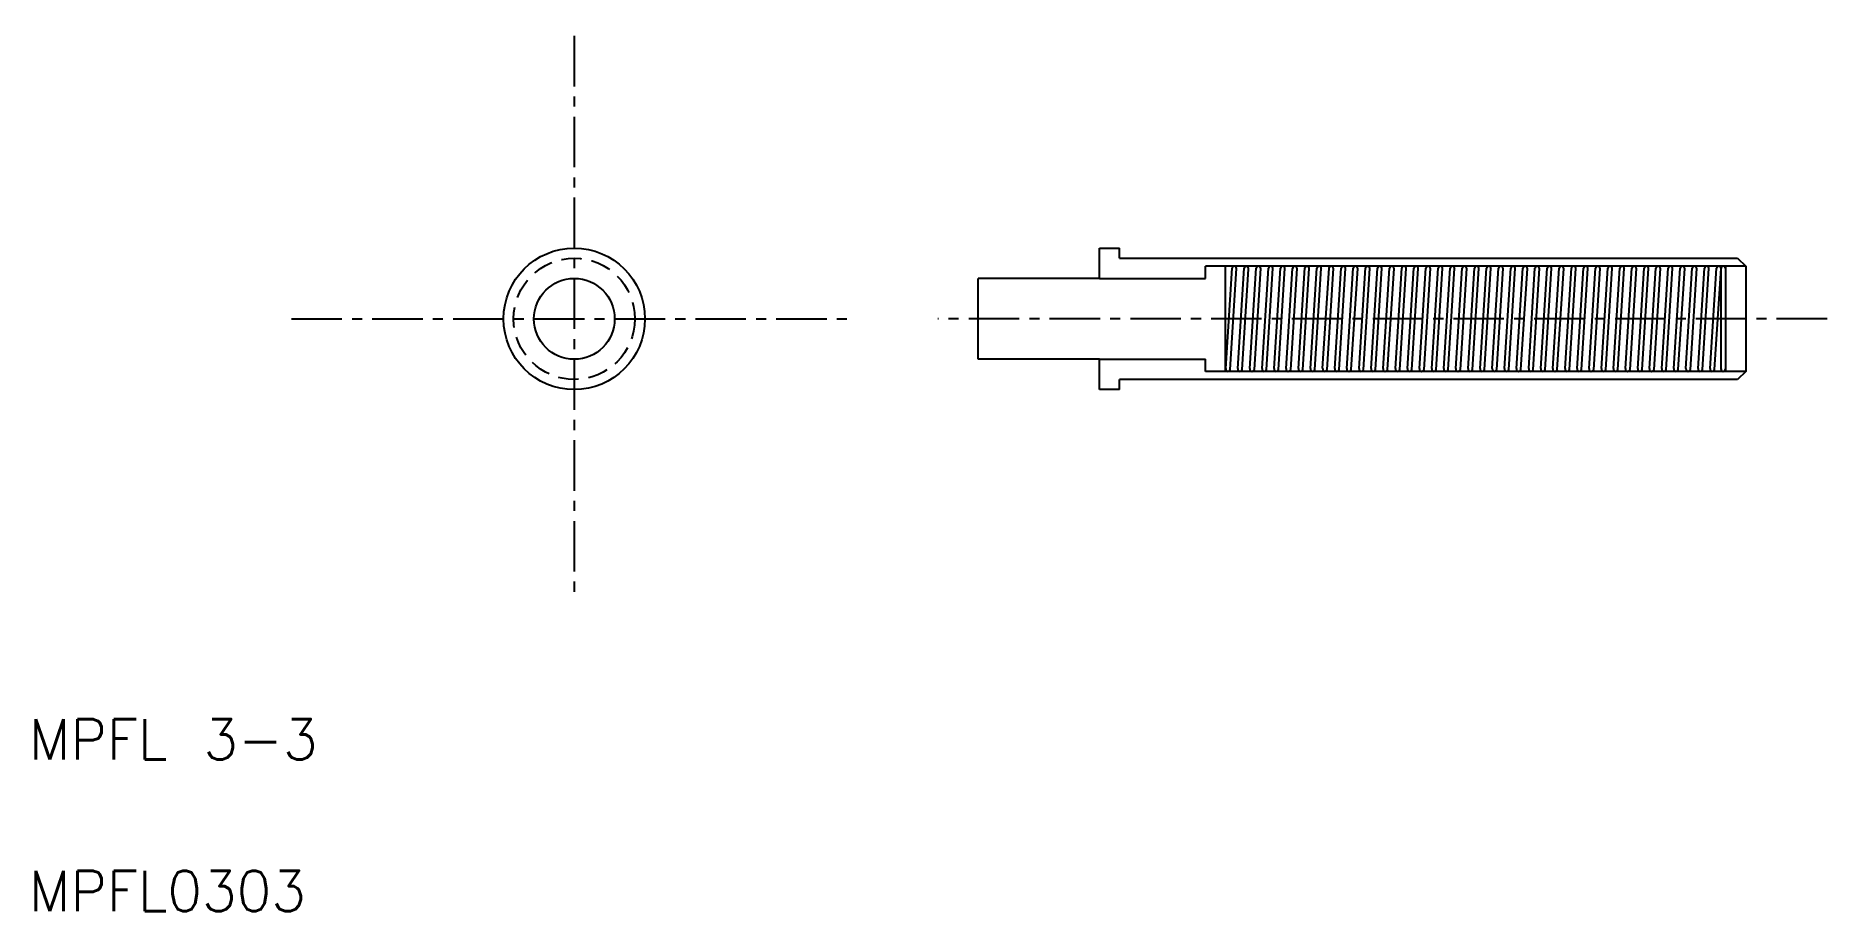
# Model space of a CAD drawing. Extents: x 11.7 to 56, y 10.4 to 32.
import ezdxf

# ---------------------------------------------------------------- set-up
doc = ezdxf.new("R2010")
doc.units = 0
doc.linetypes.add('CENTER', pattern=[2, 1.25, -0.25, 0.25, -0.25])
doc.linetypes.add('DASHED', pattern=[0.75, 0.5, -0.25])
doc.layers.get('0').update_dxf_attribs({"linetype": 'CONTINUOUS'})
doc.layers.add('CENTER', color=1, linetype='CENTER')
doc.styles.get("Standard").update_dxf_attribs({"font": 'txt.shx', "bigfont": 'bigfont.shx'})

msp = doc.modelspace()

# ---------------------------------------------------------------- linework, layer by layer
at = {"color": 7, "linetype": 'CONTINUOUS'}
for p, q in [((38, 26.75), (38.5, 26.75)), ((38, 26), (38, 26.75)), ((38.5, 26.5), (38.5, 26.75)), ((38.5, 26.5), (53.8, 26.5)), ((54, 26.3), (40.625, 26.3)), ((40.625, 26), (40.625, 26.3)), ((41.125, 23.7), (41.125, 26.3)), ((41.127, 23.77), (41.283, 26.254)), ((41.236, 23.75), (41.395, 26.248)), ((41.427, 23.77), (41.583, 26.254)), ((41.536, 23.75), (41.691, 26.226)), ((41.727, 23.77), (41.883, 26.251)), ((41.836, 23.75), (41.994, 26.245)), ((42.027, 23.77), (42.183, 26.252)), ((42.136, 23.75), (42.294, 26.245)), ((42.327, 23.77), (42.483, 26.254)), ((42.436, 23.75), (42.594, 26.244)), ((42.627, 23.77), (42.782, 26.247)), ((42.736, 23.75), (42.894, 26.244)), ((42.927, 23.77), (43.084, 26.26)), ((43.036, 23.75), (43.194, 26.242)), ((43.227, 23.77), (43.383, 26.254)), ((43.336, 23.75), (43.494, 26.245)), ((43.527, 23.77), (43.684, 26.256)), ((43.636, 23.75), (43.794, 26.245)), ((43.827, 23.77), (43.984, 26.255)), ((43.936, 23.75), (44.094, 26.245)), ((44.127, 23.77), (44.284, 26.255)), ((44.236, 23.75), (44.394, 26.245)), ((44.427, 23.77), (44.584, 26.26)), ((44.536, 23.75), (44.694, 26.242)), ((44.727, 23.77), (44.884, 26.256)), ((44.836, 23.75), (44.994, 26.245)), ((45.027, 23.77), (45.184, 26.255)), ((45.136, 23.75), (45.294, 26.245)), ((45.327, 23.77), (45.483, 26.253)), ((45.436, 23.75), (45.594, 26.245)), ((45.627, 23.77), (45.783, 26.253)), ((45.736, 23.75), (45.894, 26.245)), ((45.927, 23.77), (46.083, 26.253)), ((46.036, 23.75), (46.194, 26.245)), ((46.227, 23.77), (46.383, 26.253)), ((46.336, 23.75), (46.494, 26.245)), ((46.527, 23.77), (46.683, 26.253)), ((46.636, 23.75), (46.794, 26.245)), ((46.827, 23.77), (46.983, 26.253)), ((46.936, 23.75), (47.094, 26.245)), ((47.127, 23.77), (47.283, 26.253)), ((47.236, 23.75), (47.394, 26.245)), ((47.427, 23.77), (47.583, 26.253)), ((47.536, 23.75), (47.694, 26.245)), ((47.727, 23.77), (47.883, 26.253)), ((47.836, 23.75), (47.994, 26.245)), ((48.027, 23.77), (48.183, 26.253)), ((48.136, 23.75), (48.294, 26.245)), ((48.327, 23.77), (48.483, 26.253)), ((48.436, 23.75), (48.594, 26.245)), ((48.627, 23.77), (48.783, 26.253)), ((48.736, 23.75), (48.894, 26.245)), ((48.927, 23.77), (49.083, 26.253)), ((49.036, 23.75), (49.194, 26.245)), ((49.227, 23.77), (49.383, 26.253)), ((49.336, 23.75), (49.494, 26.245)), ((49.527, 23.77), (49.683, 26.253)), ((49.636, 23.75), (49.794, 26.245)), ((49.827, 23.77), (49.983, 26.253)), ((49.936, 23.75), (50.094, 26.245)), ((50.127, 23.77), (50.283, 26.253)), ((50.236, 23.75), (50.394, 26.245)), ((50.427, 23.77), (50.583, 26.253)), ((50.536, 23.75), (50.694, 26.245)), ((50.727, 23.77), (50.883, 26.253)), ((50.836, 23.75), (50.994, 26.245)), ((51.027, 23.77), (51.183, 26.253)), ((51.136, 23.75), (51.294, 26.245)), ((51.327, 23.77), (51.483, 26.253)), ((51.436, 23.75), (51.594, 26.245)), ((51.622, 23.77), (51.778, 26.251)), ((51.731, 23.751), (51.889, 26.245)), ((51.921, 23.77), (52.078, 26.253)), ((52.031, 23.75), (52.189, 26.245)), ((52.221, 23.77), (52.378, 26.253)), ((52.331, 23.75), (52.489, 26.245)), ((52.521, 23.77), (52.678, 26.253)), ((52.631, 23.75), (52.789, 26.245)), ((52.821, 23.77), (52.978, 26.253)), ((52.931, 23.75), (53.089, 26.245)), ((53.121, 23.77), (53.278, 26.253)), ((53.231, 23.75), (53.389, 26.245)), ((53.389, 23.75), (53.389, 26.247)), ((53.5, 26.3), (53.5, 23.7)), ((53.8, 26.5), (54, 26.3)), ((54, 26.3), (54, 23.7)), ((38, 26), (35, 26)), ((35, 24), (35, 26)), ((38, 26), (40.625, 26)), ((38, 24), (35, 24)), ((38, 23.25), (38, 24)), ((38, 24), (40.625, 24)), ((40.625, 23.7), (40.625, 24)), ((54, 23.7), (40.625, 23.7)), ((54, 23.7), (53.8, 23.5)), ((38.5, 23.25), (38, 23.25)), ((53.8, 23.5), (38.5, 23.5)), ((38.5, 23.25), (38.5, 23.5))]:
    msp.add_line(p, q, dxfattribs=at)
for radius in [1.75, 1]:
    msp.add_circle((25, 25), radius, dxfattribs=at)
at = {"color": 3, "linetype": 'DASHED'}
msp.add_circle((25, 25), 1.5, dxfattribs=at)
at = {"color": 7, "linetype": 'CONTINUOUS'}
for centre, radius, start, end in [((41.339, 26.244), 0.056, 4.4468, 173.3709), ((41.639, 26.244), 0.056, 340.8681, 173.3709), ((41.938, 26.244), 0.056, 1.046, 173.3709), ((42.239, 26.244), 0.056, 358.227, 172.308), ((42.538, 26.244), 0.056, 0.2928, 173.3709), ((42.838, 26.244), 0.056, 359.6772, 176.5695), ((43.138, 26.244), 0.056, 358.195, 163.5374), ((43.439, 26.244), 0.056, 1.0459, 173.3709), ((43.738, 26.244), 0.056, 0.7612, 167.576), ((44.038, 26.244), 0.056, 1.046, 168.5491), ((44.339, 26.244), 0.056, 1.046, 168.5491), ((44.638, 26.244), 0.056, 357.9325, 163.2901), ((44.938, 26.244), 0.056, 1.0461, 167.6256), ((45.238, 26.244), 0.056, 1.046, 168.5491), ((45.539, 26.244), 0.056, 1.3315, 170.96), ((45.839, 26.244), 0.056, 1.3315, 170.96), ((46.139, 26.244), 0.056, 1.3315, 170.96), ((46.439, 26.244), 0.056, 1.3315, 170.96), ((46.739, 26.244), 0.056, 1.3315, 170.96), ((47.039, 26.244), 0.056, 1.3315, 170.96), ((47.339, 26.244), 0.056, 1.3315, 170.96), ((47.639, 26.244), 0.056, 1.3315, 170.96), ((47.939, 26.244), 0.056, 1.3315, 170.96), ((48.239, 26.244), 0.056, 1.3315, 170.96), ((48.539, 26.244), 0.056, 1.3315, 170.96), ((48.839, 26.244), 0.056, 1.3315, 170.96), ((49.139, 26.244), 0.056, 1.3315, 170.96), ((49.439, 26.244), 0.056, 1.3315, 170.96), ((49.739, 26.244), 0.056, 1.3315, 170.96), ((50.039, 26.244), 0.056, 1.3315, 170.96), ((50.339, 26.244), 0.056, 1.3315, 170.96), ((50.639, 26.244), 0.056, 1.3315, 170.96), ((50.939, 26.244), 0.056, 1.3315, 170.96), ((51.239, 26.244), 0.056, 1.3315, 170.96), ((51.539, 26.244), 0.056, 1.3315, 170.96), ((51.833, 26.244), 0.056, 358.227, 173.3709), ((52.133, 26.244), 0.056, 1.3315, 170.96), ((52.433, 26.244), 0.056, 1.3315, 170.96), ((52.733, 26.244), 0.056, 1.3315, 170.96), ((53.033, 26.244), 0.056, 1.3315, 170.96), ((53.333, 26.244), 0.056, 1.3315, 170.96), ((53.445, 26.244), 0.0557, 6.3779, 177.2819), ((41.181, 23.756), 0.0557, 164.828, 354.6385), ((41.481, 23.756), 0.0557, 164.828, 354.6385), ((41.781, 23.756), 0.0557, 164.828, 354.6385), ((42.081, 23.756), 0.0557, 164.828, 354.6385), ((42.381, 23.756), 0.0557, 164.828, 354.6385), ((42.681, 23.756), 0.0557, 164.828, 354.6385), ((42.981, 23.756), 0.0557, 164.828, 354.6385), ((43.281, 23.756), 0.0557, 164.828, 354.6385), ((43.581, 23.756), 0.0557, 164.828, 354.6385), ((43.881, 23.756), 0.0557, 164.828, 354.6385), ((44.181, 23.756), 0.0557, 164.828, 354.6385), ((44.481, 23.756), 0.0557, 164.828, 354.6385), ((44.781, 23.756), 0.0557, 164.828, 354.6385), ((45.081, 23.756), 0.0557, 164.828, 354.6385), ((45.381, 23.756), 0.0557, 164.828, 354.6385), ((45.681, 23.756), 0.0557, 164.828, 354.6385), ((45.981, 23.756), 0.0557, 164.828, 354.6385), ((46.281, 23.756), 0.0557, 164.828, 354.6385), ((46.581, 23.756), 0.0557, 164.828, 354.6385), ((46.881, 23.756), 0.0557, 164.828, 354.6385), ((47.181, 23.756), 0.0557, 164.828, 354.6385), ((47.481, 23.756), 0.0557, 164.828, 354.6385), ((47.781, 23.756), 0.0557, 164.828, 354.6385), ((48.081, 23.756), 0.0557, 164.828, 354.6385), ((48.381, 23.756), 0.0557, 164.828, 354.6385), ((48.681, 23.756), 0.0557, 164.828, 354.6385), ((48.981, 23.756), 0.0557, 164.828, 354.6385), ((49.281, 23.756), 0.0557, 164.828, 354.6385), ((49.581, 23.756), 0.0557, 164.828, 354.6385), ((49.881, 23.756), 0.0557, 164.828, 354.6385), ((50.181, 23.756), 0.0557, 164.828, 354.6385), ((50.481, 23.756), 0.0557, 164.828, 354.6385), ((50.781, 23.756), 0.0557, 164.828, 354.6385), ((51.081, 23.756), 0.0557, 164.828, 354.6385), ((51.381, 23.756), 0.0557, 164.828, 354.6385), ((51.675, 23.756), 0.0557, 164.828, 354.6385), ((51.975, 23.756), 0.0557, 164.828, 354.6385), ((52.275, 23.756), 0.0557, 164.828, 354.6385), ((52.575, 23.756), 0.0557, 164.828, 354.6385), ((52.875, 23.756), 0.0557, 164.828, 354.6385), ((53.175, 23.756), 0.0557, 164.828, 354.6385), ((53.444, 23.756), 0.0557, 173.868, 3.6785)]:
    msp.add_arc(centre, radius, start, end, dxfattribs=at)
at = {"layer": 'CENTER', "color": 1, "linetype": 'CENTER'}
for p, q in [((25, 32), (25, 18)), ((18, 25), (32, 25)), ((56.016, 25), (34, 25))]:
    msp.add_line(p, q, dxfattribs=at)

# ---------------------------------------------------------------- texts
at = {"color": 7, "linetype": 'CONTINUOUS'}
for s, p in [('MPFL 3-3', (11.5, 14.101)), ('MPFL0303', (11.5, 10.351))]:
    msp.add_text(s, height=1, dxfattribs=at).set_placement(p)

doc.saveas('drawing.dxf')
